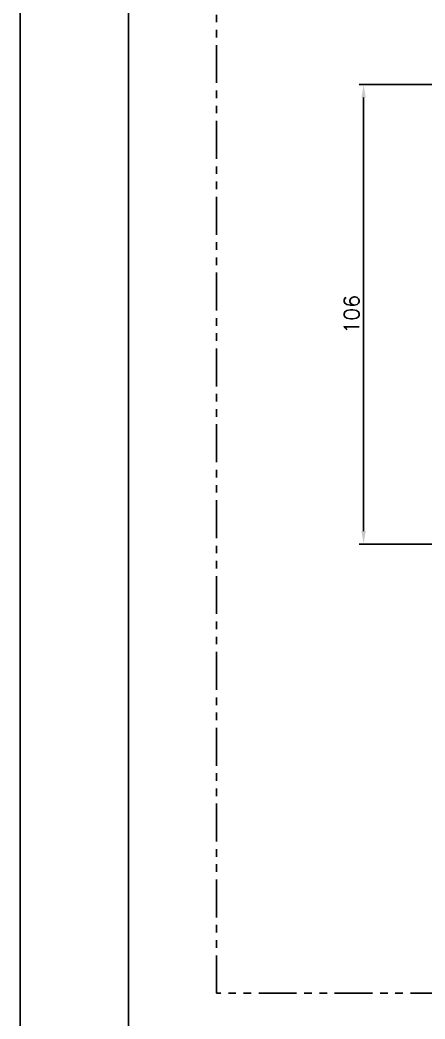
# Model space of a CAD drawing. Extents: x 39169 to 40010, y 19017 to 19611.
# Drawn here: x 39168.5 to 39261.9, y 19263.7 to 19494.2 of the extents above; entities that cross this region are included whole.
import ezdxf

# ---------------------------------------------------------------- set-up
doc = ezdxf.new("R2010")
doc.units = 0
doc.header["$LTSCALE"] = 7
doc.header["$MEASUREMENT"] = 0
doc.linetypes.add('PHANTOM', pattern=[2.5, 1.25, -0.25, 0.25, -0.25, 0.25, -0.25])
doc.layers.get('0').update_dxf_attribs({"color": 2, "linetype": 'CONTINUOUS'})
for name, color, linetype in [('D', 2, 'CONTINUOUS'), ('DIM', 2, 'CONTINUOUS'), ('TXT', 4, 'CONTINUOUS')]:
    doc.layers.add(name, color=color, linetype=linetype)
doc.styles.add('GHS', font='romans', dxfattribs={"bigfont": 'ghs'})

# ---------------------------------------------------------------- blocks, each defined once
blk = doc.blocks.new('BORDER')
blk.add_line((0, 1), (0, 0))

msp = doc.modelspace()

# ---------------------------------------------------------------- linework, layer by layer
at = {"layer": 'D', "color": 2, "linetype": 'PHANTOM'}
msp.add_lwpolyline([(39213.79, 19568.17), (39547.31, 19568.17), (39547.31, 19269.66), (39213.79, 19269.66)], close=True, dxfattribs=at)
at = {"layer": 'DIM'}
for p, q in [((39269.44, 19479.28), (39246.75, 19479.28)), ((39247.75, 19376.28), (39247.75, 19476.28)), ((39269.44, 19373.28), (39246.75, 19373.28))]:
    msp.add_line(p, q, dxfattribs=at)
for points in [[(39247.25, 19476.28), (39248.25, 19476.28), (39247.75, 19479.28)], [(39247.25, 19376.28), (39248.25, 19376.28), (39247.75, 19373.28)]]:
    msp.add_solid(points, dxfattribs=at)
at = {"layer": 'TXT'}
msp.add_line((39193.52, 19037.42), (39193.52, 19591.42), dxfattribs=at)

# ---------------------------------------------------------------- block references
at = {"xscale": 841, "yscale": 594.0000000000002, "zscale": 841}
msp.add_blockref('BORDER', (39168.52, 19017.42), dxfattribs=at)

# ---------------------------------------------------------------- texts
at = {"layer": 'DIM', "insert": (39245, 19426.28), "char_height": 3.5, "attachment_point": 5, "rotation": 90, "style": 'GHS'}
msp.add_mtext('\\A1;106', dxfattribs=at)

doc.saveas('drawing.dxf')
